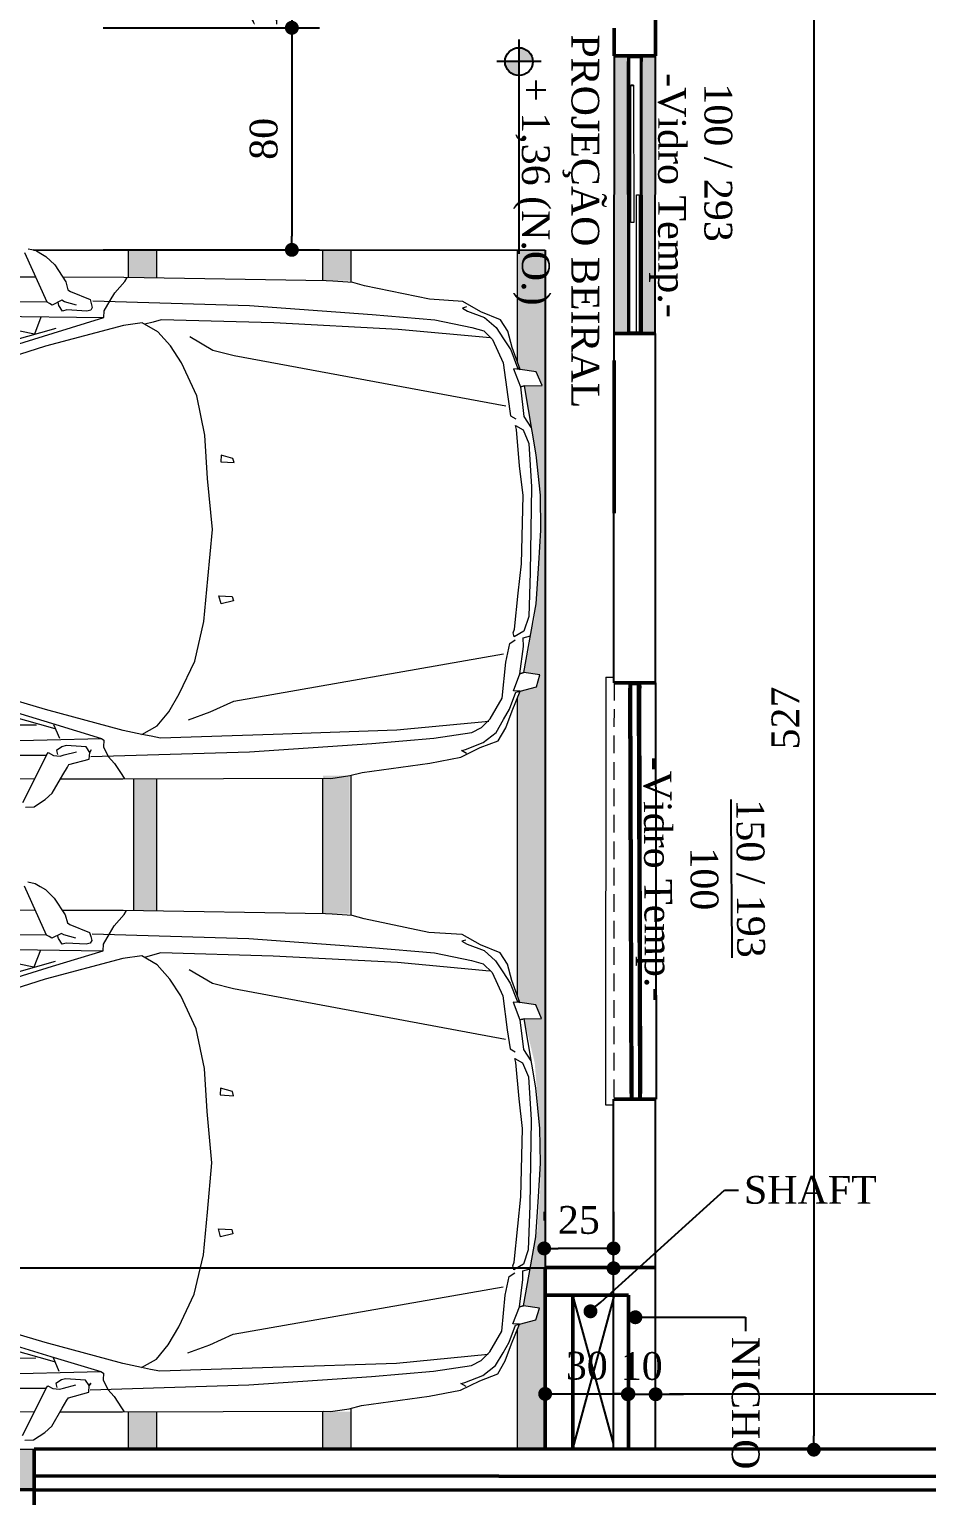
# Model space of a CAD drawing. Header units: centimetres. Extents: x -48696 to 156237, y -5617 to 29024.
# Drawn here: x 80342 to 80665, y 14739 to 15267 of the extents above; entities that cross this region are included whole.
import ezdxf
from ezdxf import colors
from ezdxf.entities.mleader import LeaderData, LeaderLine
from ezdxf.math import Vec2, Vec3

# ---------------------------------------------------------------- set-up
doc = ezdxf.new("R2010")
doc.units = ezdxf.units.CM
doc.linetypes.add('HIDDEN', pattern=[9.525, 6.35, -3.175])
for name, color, linetype in [('ACESSORIOS', 2, 'Continuous'), ('Hachuria - Moveis', 1, 'Continuous'), ('Piso', 55, 'Continuous'), ('PN010', 1, 'Continuous'), ('PN060', 6, 'Continuous'), ('Portas-Cotas', 2, 'Continuous'), ('Texto', 2, 'Continuous')]:
    doc.layers.add(name, color=color, linetype=linetype)
for name, color, linetype, lineweight in [('Hachura', 1, 'Continuous', 9), ('Parede Baixa', 5, 'Continuous', 50), ('Pisos Externos', 15, 'Continuous', 9), ('Portas - Janelas', 2, 'Continuous', 20), ('Projeção Janela', 15, 'HIDDEN', 9), ('Vaga', 184, 'Continuous', 13)]:
    doc.layers.add(name, color=color, linetype=linetype, lineweight=lineweight)
doc.styles.add('Valéria', font='romantic.ttf', dxfattribs={"height": 10})
doc.dimstyles.new('Cota - 50', dxfattribs={"dimtxt": 10, "dimasz": 5, "dimexe": 10, "dimexo": 20, "dimgap": 5, "dimtad": 1, "dimtxsty": 'Valéria', "dimblk": 'DOT', "dimcen": 0, "dimclrd": 12, "dimclre": 12, "dimclrt": 2, "dimazin": 2, "dimtfac": 1, "dimtix": 1, "dimtmove": 0, "dimatfit": 3, "dimldrblk": 'DOT', "dimfxl": 1, "dimarcsym": 0})
pattern_1 = [(270, (68707.641, -1133.553), (15, -15), [2.25, -0.45, 0.6, -0.45, 2.25, -9]), (270, (68708.091, -1132.803), (15, -15), [1.5, -1.125, 2.25, -1.125, 1.5, -7.5]), (270, (68714.091, -1138.053), (15, -15), [1.875, -0.75, 1.875, -10.5]), (270, (68717.091, -1130.553), (15, -15), [0.75, -1.5, 0.75, -12]), (360, (68717.091, -1132.053), (15, 15), [1.35, -13.65]), (360, (68708.091, -1136.553), (15, 15), [1.5, -13.5]), (360, (68714.091, -1140.303), (15, 15), [1.5, -13.5]), (315, (68707.941, -1138.503), (15, -8e-15), [1.5, -19.713203]), (45, (68707.941, -1134.603), (8e-15, 15), [1.5, -19.713203]), (333.43495, (68708.016, -1138.0535), (15, -8e-10), [1.5, -32.04102]), (345.963757, (68708.091, -1137.3035), (15, -5e-10), [1.5, -60.346584]), (345.963757, (68714.091, -1141.0535), (15, -5e-10), [1.2, -60.646584]), (345.963757, (68717.091, -1132.3535), (15, -5e-10), [1.05, -60.796584]), (14.036243, (68708.091, -1135.8035), (15, 5e-10), [1.5, -60.346584]), (14.036243, (68714.091, -1139.5535), (15, 5e-10), [1.2, -60.646584]), (14.036243, (68717.091, -1131.7535), (15, 5e-10), [1.05, -60.796584]), (26.56505, (68708.016, -1135.0535), (15, 6e-09), [1.5, -32.041002])]

# ---------------------------------------------------------------- blocks, each defined once
blk = doc.blocks.new('Audi A4 Cab dessus')
at = {"color": 0, "linetype": 'Continuous', "flags": 128}
for points in [[(0.841, -0.23), (0.8417, 0.7715)], [(-0.834, 0.774), (-0.8347, -0.2263)], [(0.7584, -0.2673), (0.7669, 0.7224), (0.7321, 1.3788), (0.7164, 1.7697), (0.7075, 1.9136), (0.6778, 2.0813), (0.6697, 2.1669), (0.6293, 2.2367), (0.5811, 2.2532), (0.4536, 2.2926), (0.3571, 2.3256), (0.1476, 2.3432), (0.0137, 2.3517), (-0.1303, 2.3428), (-0.3375, 2.3245), (-0.4383, 2.2905), (-0.5613, 2.2579), (-0.6073, 2.2384), (-0.6562, 2.1743), (-0.6618, 2.085), (-0.6903, 1.9165)], [(-0.7038, 1.774), (-0.7241, 1.3809), (-0.7562, 0.7287), (-0.7561, -0.266), (-0.7475, -0.2711), (-0.7575, -0.2884), (-0.7589, -0.3107), (-0.7553, -0.3243), (-0.7445, -0.3654)], [(-0.6907, 1.1996), (-0.7065, 0.7346), (-0.7089, -0.0853), (-0.7004, -0.4488)], [(0.7072, 1.1967), (0.7137, 0.7303), (0.7113, -0.0896), (0.7061, -0.4567)], [(-0.6554, -0.2321), (-0.6562, -0.1738), (-0.6572, 0.0235), (-0.6605, 0.2567), (-0.6575, 0.6598)], [(0.6508, -0.2254), (0.6611, -0.1761), (0.66, 0.0212), (0.6655, 0.2493), (0.6684, 0.6525)], [(-0.6683, -0.294), (-0.5587, 0.0934), (-0.54, 0.1057), (-0.5227, 0.0957), (-0.4845, 0.0619), (-0.4499, 0.0418), (-0.3657, 0.0275), (-0.2815, 0.0132), (-0.1389, -0.0002), (0, 0), (0.1303, 0.0052), (0.2829, 0.0091), (0.3735, 0.0258), (0.4505, 0.0388), (0.4879, 0.0634), (0.5253, 0.0879), (0.544, 0.1002), (0.5613, 0.0901), (0.6713, -0.2977)], [(-0.5183, 0.0237), (-0.5479, 0.0524), (-0.6496, -0.2817), (-0.7004, -0.4488), (-0.7054, -0.4574), (-0.7278, -0.456), (-0.7601, -0.4719), (-0.7838, -0.4928), (-0.8212, -0.5174), (-0.8349, -0.5263)], [(-0.6865, -0.5841), (-0.6584, -0.6352), (-0.6115, -0.674), (-0.551, -0.7091), (-0.4422, -0.7608), (-0.3098, -0.7916), (-0.1672, -0.805), (-0.0024, -0.8199), (0.1689, -0.8038), (0.3129, -0.7949), (0.4446, -0.7674), (0.5554, -0.7161), (0.6114, -0.6793), (0.6589, -0.6375), (0.689, -0.5856), (0.6796, -0.5223), (0.6108, -0.2625), (0.5211, 0.0209)], [(0.5499, 0.0505), (0.654, -0.2876), (0.7061, -0.4567), (0.7284, -0.4581), (0.763, -0.4782), (0.789, -0.4933), (0.8272, -0.5271), (0.8406, -0.5349)], [(-0.643, -1.7429), (-0.673, -1.4363), (-0.6873, -1.0232), (-0.6994, -0.646), (-0.693, -0.6151), (-0.6865, -0.5841), (-0.6737, -0.5222), (-0.6035, -0.2622), (-0.5183, 0.0237), (-0.5298, -0.0149), (-0.4383, -0.0575), (-0.3094, -0.0746), (-0.1395, -0.0808), (0.003, -0.0943), (0.147, -0.0854), (0.3132, -0.078), (0.4399, -0.0591), (0.532, -0.0201), (0.5211, 0.0209)], [(-0.93, -0.1951), (-0.9282, -0.2238), (-0.916, -0.2425), (-0.9037, -0.2612), (-0.8828, -0.285), (-0.8223, -0.3201), (-0.7963, -0.3352), (-0.7877, -0.3402), (-0.7696, -0.4086), (-0.7473, -0.41), (-0.7286, -0.3977), (-0.7243, -0.3308), (-0.728, -0.3171), (-0.7402, -0.2984), (-0.7539, -0.302)], [(-0.7561, -0.266), (-0.9155, -0.1855)], [(0.7477, -0.3652), (0.7592, -0.3256), (0.7642, -0.317), (0.7483, -0.2846), (0.7533, -0.276), (0.7584, -0.2673), (0.9222, -0.1934)], [(0.7077, -0.2469), (0.6508, -0.2254)], [(0.9361, -0.2045), (0.9311, -0.2289), (0.921, -0.2462), (0.911, -0.2635), (0.8822, -0.2931), (0.8261, -0.3299), (0.7988, -0.3371), (0.7938, -0.3457), (0.7672, -0.4113), (0.7536, -0.4149), (0.7399, -0.4185), (0.7312, -0.4135), (0.7276, -0.3998), (0.7318, -0.3329), (0.7282, -0.3192), (0.7469, -0.3069), (0.7579, -0.304)], [(-0.7006, -0.3099), (-0.6546, -0.2904)], [(-0.8348, -0.3129), (-0.8349, -0.521), (-0.8324, -1.1933), (-0.8339, -1.2156), (-0.8244, -1.2789), (-0.8135, -1.3199), (-0.783, -1.5459), (-0.7626, -1.6503), (-0.7309, -1.715), (-0.7078, -1.7747), (-0.6645, -1.7998), (-0.6076, -1.8213), (-0.5421, -1.8479), (-0.5276, -1.9026), (-0.488, -1.914), (-0.4802, -1.8607), (-0.4838, -1.8471), (-0.4802, -1.8607), (-0.2498, -1.9021), (-0.1159, -1.9106), (-0.0043, -1.9176), (0.1123, -1.916), (0.2476, -1.9021), (0.4786, -1.8629), (0.4794, -1.9212), (0.5255, -1.9017), (0.5333, -1.8484), (0.6067, -1.8217), (0.6614, -1.8072), (0.6988, -1.7826), (0.7253, -1.7171), (0.7605, -1.6566), (0.7675, -1.545), (0.8125, -1.3283), (0.824, -1.2887), (0.8282, -1.2217), (0.8296, -1.1994), (0.8408, -0.5235), (0.841, -0.3201)], [(-0.7609, -0.4136), (-0.745, -0.9434), (-0.717, -1.3529), (-0.6987, -1.5602), (-0.6798, -1.6868), (-0.6639, -1.7192), (-0.6344, -1.748), (-0.5652, -1.7882), (-0.445, -1.8002), (-0.3831, -1.8131), (-0.3708, -1.8318)], [(0.7622, -0.4199), (0.7472, -0.9433), (0.7168, -1.3536), (0.6992, -1.5631), (0.6734, -1.6869), (0.662, -1.7266), (0.6332, -1.7561), (0.5548, -1.7915), (0.4418, -1.8068), (0.3785, -1.8162), (0.3685, -1.8335)], [(0.6383, -1.7475), (0.6666, -1.4401), (0.6883, -1.0247), (0.6985, -0.6489), (0.6913, -0.6216), (0.684, -0.5942)], [(-0.6381, -0.7395), (-0.6113, -0.8129), (-0.5759, -0.8913), (-0.4176, -1.793)], [(0.6432, -0.744), (0.598, -0.8218), (0.5801, -0.8924), (0.4109, -1.8004)], [(-0.7504, -1.669), (-0.7403, -1.6517), (-0.7367, -1.6653), (-0.7136, -1.725), (-0.6804, -1.7675), (-0.6372, -1.7926), (-0.6026, -1.8127), (-0.5457, -1.8342), (-0.5421, -1.8479), (-0.5407, -1.8256), (-0.4838, -1.8471), (-0.3928, -1.8591), (-0.3638, -1.8582), (-0.3573, -1.8828)], [(0.7418, -1.6688), (0.7382, -1.6552), (0.7281, -1.6725), (0.7066, -1.7294), (0.6728, -1.7676), (0.6354, -1.7921), (0.5981, -1.8166), (0.5383, -1.8397), (0.5333, -1.8484), (0.5347, -1.8261), (0.475, -1.8492)], [(-0.1454, -1.8818), (-0.293, -1.877), (-0.3412, -1.8605), (-0.3609, -1.8284), (-0.3472, -1.8248), (-0.3348, -1.8296), (-0.2146, -1.8416), (-0.1167, -1.8523), (0.1115, -1.8577), (0.2108, -1.846), (0.3325, -1.8357), (0.3461, -1.8321), (0.3311, -1.8581), (0.285, -1.8776), (0.1411, -1.8864), (-0.1454, -1.8818)], [(0.475, -1.8492), (0.3757, -1.8609), (0.357, -1.8731), (0.3383, -1.8854)]]:
    blk.add_lwpolyline(points, dxfattribs=at)
for points in [[(-0.7386, -0.415), (-0.7473, -0.41)], [(-0.2398, -0.8901), (-0.2506, -0.849), (-0.2233, -0.8418), (-0.2261, -0.8864)], [(0.2353, -0.8886), (0.2468, -0.849), (0.2244, -0.8476), (0.2216, -0.8922)], [(0.4786, -1.8629), (0.475, -1.8492)]]:
    blk.add_lwpolyline(points, close=True, dxfattribs=at)
blk = doc.blocks.new('_Dot')
at = {"color": 0, "linetype": 'ByBlock', "lineweight": -2}
blk.add_line((-0.5, 0), (-1, 0), dxfattribs=at)
at = {"color": 0, "linetype": 'ByBlock', "const_width": 0.5}
blk.add_lwpolyline([(-0.25, 0, 1), (0.25, 0, 1)], format="xyb", close=True, dxfattribs=at)
blk = doc.blocks.new('*D1388')
at = {"color": 12, "lineweight": -2, "transparency": 16777216}
for p, q in [((80567.33, 14775.59), (80567.33, 14785.29)), ((80833.33, 14775.63), (80833.33, 14785.29)), ((80828.33, 14775.29), (80572.33, 14775.29))]:
    blk.add_line(p, q, dxfattribs=at)
at = {"layer": 'Defpoints', "color": 0, "transparency": 16777216}
for p in [(80567.33, 14775.29), (80567.33, 14755.59), (80833.33, 14755.63)]:
    blk.add_point(p, dxfattribs=at)
at = {"color": 12, "lineweight": -2, "transparency": 16777216, "xscale": 5, "yscale": 5, "zscale": 5, "rotation": 180}
blk.add_blockref('_Dot', (80567.33, 14775.29), dxfattribs=at)
at = {"color": 12, "lineweight": -2, "transparency": 16777216, "xscale": 5, "yscale": 5, "zscale": 5}
blk.add_blockref('_Dot', (80833.33, 14775.29), dxfattribs=at)
at = {"color": 2, "transparency": 16777216, "insert": (80700.33, 14785.44), "char_height": 10, "attachment_point": 5, "style": 'Valéria'}
blk.add_mtext('266', dxfattribs=at)
blk = doc.blocks.new('*D1442')
at = {"color": 12, "lineweight": -2, "transparency": 16777216}
for p, q in [((80587.35, 15282.35), (80634.31, 15282.35)), ((80624.31, 15277.35), (80624.31, 14760.35)), ((80587.04, 14755.35), (80634.31, 14755.35))]:
    blk.add_line(p, q, dxfattribs=at)
at = {"layer": 'Defpoints', "color": 0, "transparency": 16777216}
for p in [(80567.35, 15282.35), (80567.04, 14755.35), (80624.31, 14755.35)]:
    blk.add_point(p, dxfattribs=at)
at = {"color": 12, "lineweight": -2, "transparency": 16777216, "xscale": 5, "yscale": 5, "zscale": 5}
for p, rotation in [((80624.31, 15282.35), 90), ((80624.31, 14755.35), 270)]:
    blk.add_blockref('_Dot', p, dxfattribs=dict(at, rotation=rotation))
at = {"color": 2, "transparency": 16777216, "insert": (80614.12, 15018.85), "char_height": 10, "attachment_point": 5, "rotation": 90, "style": 'Valéria'}
blk.add_mtext('527', dxfattribs=at)
blk = doc.blocks.new('*D1450')
at = {"color": 12, "lineweight": -2, "transparency": 16777216}
for p, q in [((80527.55, 14776.04), (80527.55, 14785.43)), ((80557.55, 14775.59), (80557.55, 14785.43)), ((80532.55, 14775.43), (80552.55, 14775.43))]:
    blk.add_line(p, q, dxfattribs=at)
at = {"layer": 'Defpoints', "color": 0, "transparency": 16777216}
for p in [(80557.55, 14775.43), (80527.55, 14756.04), (80557.55, 14755.59)]:
    blk.add_point(p, dxfattribs=at)
at = {"color": 12, "lineweight": -2, "transparency": 16777216, "xscale": 5, "yscale": 5, "zscale": 5, "rotation": 180}
blk.add_blockref('_Dot', (80527.55, 14775.43), dxfattribs=at)
at = {"color": 12, "lineweight": -2, "transparency": 16777216, "xscale": 5, "yscale": 5, "zscale": 5}
blk.add_blockref('_Dot', (80557.55, 14775.43), dxfattribs=at)
at = {"color": 2, "transparency": 16777216, "insert": (80542.55, 14785.54), "char_height": 10, "attachment_point": 5, "style": 'Valéria'}
blk.add_mtext('30', dxfattribs=at)
blk = doc.blocks.new('*D1403')
at = {"color": 12, "lineweight": -2, "transparency": 16777216}
for p, q in [((80557.33, 14775.59), (80557.33, 14785.29)), ((80567.33, 14775.59), (80567.33, 14785.29)), ((80552.33, 14775.29), (80547.33, 14775.29)), ((80557.33, 14775.29), (80567.33, 14775.29)), ((80572.33, 14775.29), (80577.33, 14775.29))]:
    blk.add_line(p, q, dxfattribs=at)
at = {"layer": 'Defpoints', "color": 0, "transparency": 16777216}
for p in [(80567.33, 14775.29), (80557.33, 14755.59), (80567.33, 14755.59)]:
    blk.add_point(p, dxfattribs=at)
at = {"color": 12, "lineweight": -2, "transparency": 16777216, "xscale": 5, "yscale": 5, "zscale": 5}
blk.add_blockref('_Dot', (80557.33, 14775.29), dxfattribs=at)
at = {"color": 12, "lineweight": -2, "transparency": 16777216, "xscale": 5, "yscale": 5, "zscale": 5, "rotation": 180}
blk.add_blockref('_Dot', (80567.33, 14775.29), dxfattribs=at)
at = {"color": 2, "transparency": 16777216, "insert": (80562.33, 14785.4), "char_height": 10, "attachment_point": 5, "style": 'Valéria'}
blk.add_mtext('10', dxfattribs=at)
blk = doc.blocks.new('*D1456')
at = {"color": 12, "lineweight": -2, "transparency": 16777216}
for p, q in [((80436.35, 15287.47), (80436.35, 15292.47)), ((80383.41, 15282.47), (80446.35, 15282.47)), ((80436.35, 15282.47), (80436.35, 15267.47)), ((80383.41, 15267.47), (80446.35, 15267.47)), ((80436.35, 15262.47), (80436.35, 15257.47))]:
    blk.add_line(p, q, dxfattribs=at)
at = {"layer": 'Defpoints', "color": 0, "transparency": 16777216}
for p in [(80363.41, 15282.47), (80363.41, 15267.47), (80436.35, 15267.47)]:
    blk.add_point(p, dxfattribs=at)
at = {"color": 12, "lineweight": -2, "transparency": 16777216, "xscale": 5, "yscale": 5, "zscale": 5}
for p, rotation in [((80436.35, 15282.47), 270), ((80436.35, 15267.47), 90)]:
    blk.add_blockref('_Dot', p, dxfattribs=dict(at, rotation=rotation))
at = {"color": 2, "transparency": 16777216, "insert": (80426.16, 15274.97), "char_height": 10, "attachment_point": 5, "rotation": 90, "style": 'Valéria'}
blk.add_mtext('15', dxfattribs=at)
blk = doc.blocks.new('*D1407')
at = {"color": 12, "lineweight": -2, "transparency": 16777216}
for p, q in [((80368.4, 15267.48), (80446.35, 15267.48)), ((80436.35, 15262.48), (80436.35, 15192.48)), ((80368.35, 15187.48), (80446.35, 15187.48))]:
    blk.add_line(p, q, dxfattribs=at)
at = {"layer": 'Defpoints', "color": 0, "transparency": 16777216}
for p in [(80348.4, 15267.48), (80348.35, 15187.48), (80436.35, 15187.48)]:
    blk.add_point(p, dxfattribs=at)
at = {"color": 12, "lineweight": -2, "transparency": 16777216, "xscale": 5, "yscale": 5, "zscale": 5}
for p, rotation in [((80436.35, 15267.48), 90), ((80436.35, 15187.48), 270)]:
    blk.add_blockref('_Dot', p, dxfattribs=dict(at, rotation=rotation))
at = {"color": 2, "transparency": 16777216, "insert": (80426.24, 15227.48), "char_height": 10, "attachment_point": 5, "rotation": 90, "style": 'Valéria'}
blk.add_mtext('80', dxfattribs=at)
blk = doc.blocks.new('*D1409')
at = {"color": 12, "lineweight": -2, "transparency": 16777216}
for p, q in [((80527.19, 14841), (80527.19, 14837.83)), ((80552.19, 14840.99), (80552.19, 14837.83)), ((80547.19, 14827.83), (80532.19, 14827.83))]:
    blk.add_line(p, q, dxfattribs=at)
at = {"layer": 'Defpoints', "color": 0, "transparency": 16777216}
for p in [(80527.19, 14827.83), (80527.19, 14821), (80552.19, 14820.99)]:
    blk.add_point(p, dxfattribs=at)
at = {"color": 12, "lineweight": -2, "transparency": 16777216, "xscale": 5, "yscale": 5, "zscale": 5, "rotation": 180}
blk.add_blockref('_Dot', (80527.19, 14827.83), dxfattribs=at)
at = {"color": 12, "lineweight": -2, "transparency": 16777216, "xscale": 5, "yscale": 5, "zscale": 5}
blk.add_blockref('_Dot', (80552.19, 14827.83), dxfattribs=at)
at = {"color": 2, "transparency": 16777216, "insert": (80539.69, 14838.02), "char_height": 10, "attachment_point": 5, "style": 'Valéria'}
blk.add_mtext('25', dxfattribs=at)
blk = doc.blocks.new('*D1469')
at = {"color": 12, "lineweight": -2, "transparency": 16777216}
for p, q in [((80030.19, 14840.68), (80030.19, 14830.68)), ((80552.19, 14840.68), (80552.19, 14830.68)), ((80547.19, 14820.68), (80035.19, 14820.68))]:
    blk.add_line(p, q, dxfattribs=at)
at = {"layer": 'Defpoints', "color": 0, "transparency": 16777216}
for p in [(80030.19, 14820.68), (80030.19, 14820.68), (80552.19, 14820.68)]:
    blk.add_point(p, dxfattribs=at)
at = {"color": 12, "lineweight": -2, "transparency": 16777216, "xscale": 5, "yscale": 5, "zscale": 5, "rotation": 180}
blk.add_blockref('_Dot', (80030.19, 14820.68), dxfattribs=at)
at = {"color": 12, "lineweight": -2, "transparency": 16777216, "xscale": 5, "yscale": 5, "zscale": 5}
blk.add_blockref('_Dot', (80552.19, 14820.68), dxfattribs=at)
at = {"color": 2, "transparency": 16777216, "insert": (80291.19, 14830.88), "char_height": 10, "attachment_point": 5, "style": 'Valéria'}
blk.add_mtext('522', dxfattribs=at)

msp = doc.modelspace()

# ---------------------------------------------------------------- hatches: boundary and pattern name
h = msp.add_hatch()
h.set_pattern_fill('GRASS2', color=74, scale=15, angle=-90, pattern_type=2)
h.set_pattern_definition(pattern_1)
h.paths.add_polyline_path([(80317.55041, 15187.45427), (80317.55041, 15177.63811), (80307.55041, 15177.63811), (80307.55041, 15187.45427)])
h.paths.add_polyline_path([(80387.55041, 15187.45427), (80387.55041, 15177.56123), (80377.55041, 15177.56123), (80377.55041, 15187.45427)])
h.paths.add_polyline_path([(80447.55041, 15176.4006), (80447.55041, 15187.37262), (80457.55041, 15187.37262), (80457.55041, 15176.4006)])
edge = h.paths.add_edge_path()
edge.add_line((80527.55041, 14755.58695), (80527.55041, 15187.37262))
edge.add_line((80527.55041, 15187.37262), (80517.55041, 15187.37262))
edge.add_line((80517.55041, 15187.37262), (80517.55041, 15147.29186))
edge.add_line((80517.55041, 15147.29186), (80518.58625, 15144.44972))
edge.add_line((80518.58625, 15144.44972), (80524.32837, 15143.6051))
edge.add_line((80524.32837, 15143.6051), (80526.43037, 15138.6434))
edge.add_line((80526.43037, 15138.6434), (80520.14678, 15138.55628))
edge.add_line((80520.14678, 15138.55628), (80522.78766, 15123.00264))
edge.add_line((80522.78766, 15123.00264), (80524.09779, 15115.28658))
edge.add_line((80524.09779, 15115.28658), (80524.5185, 15113.91203))
edge.add_line((80524.5185, 15113.91203), (80525.12195, 15106.36941))
edge.add_line((80525.12195, 15106.36941), (80525.74188, 15102.20339))
edge.add_line((80525.74188, 15102.20339), (80526.03666, 15098.28527))
edge.add_line((80526.03666, 15098.28527), (80526.03666, 15095.27616))
edge.add_line((80526.03666, 15095.27616), (80526.19849, 15091.16403))
edge.add_line((80526.19849, 15091.16403), (80526.19849, 15086.77147))
edge.add_line((80526.19849, 15086.77147), (80525.78893, 15082.45556))
edge.add_line((80525.78893, 15082.45556), (80525.5914, 15077.99599))
edge.add_line((80525.5914, 15077.99599), (80525.39565, 15074.80569))
edge.add_line((80525.39565, 15074.80569), (80525.11473, 15070.5369))
edge.add_line((80525.11473, 15070.5369), (80524.70034, 15063.9142))
edge.add_line((80524.70034, 15063.9142), (80524.51305, 15060.48906))
edge.add_line((80524.51305, 15060.48906), (80524.16938, 15057.96887))
edge.add_line((80524.16938, 15057.96887), (80523.66056, 15054.38902))
edge.add_line((80523.66056, 15054.38902), (80522.2959, 15048.46669))
edge.add_line((80522.2959, 15048.46669), (80521.99802, 15045.28614))
edge.add_line((80521.99802, 15045.28614), (80521.20213, 15041.23255))
edge.add_line((80521.20213, 15041.23255), (80519.9163, 15035.22318))
edge.add_line((80519.9163, 15035.22318), (80520.65562, 15035.11446))
edge.add_line((80520.65562, 15035.11446), (80525.65832, 15034.37877))
edge.add_line((80525.65832, 15034.37877), (80524.42355, 15030.11006))
edge.add_line((80524.42355, 15030.11006), (80518.53001, 15028.54943))
edge.add_line((80518.53001, 15028.54943), (80517.55041, 15026.1296))
edge.add_line((80517.55041, 15026.1296), (80517.55041, 14918.77342))
edge.add_line((80517.55041, 14918.77342), (80518.40414, 14916.43095))
edge.add_line((80518.40414, 14916.43095), (80524.14626, 14915.58633))
edge.add_line((80524.14626, 14915.58633), (80526.24826, 14910.62463))
edge.add_line((80526.24826, 14910.62463), (80519.96467, 14910.53751))
edge.add_line((80519.96467, 14910.53751), (80523.81645, 14894.61237))
edge.add_line((80523.81645, 14894.61237), (80525.68791, 14871.0596))
edge.add_line((80525.68791, 14871.0596), (80525.81282, 14862.05432))
edge.add_line((80525.81282, 14862.05432), (80525.81282, 14849.52809))
edge.add_line((80525.81282, 14849.52809), (80524.73538, 14834.00656))
edge.add_line((80524.73538, 14834.00656), (80519.73419, 14807.20441))
edge.add_line((80519.73419, 14807.20441), (80525.47621, 14806.36))
edge.add_line((80525.47621, 14806.36), (80524.24144, 14802.09129))
edge.add_line((80524.24144, 14802.09129), (80518.3479, 14800.53066))
edge.add_line((80518.3479, 14800.53066), (80517.55041, 14798.56068))
edge.add_line((80517.55041, 14798.56068), (80517.55041, 14755.58542))
edge.add_line((80517.55041, 14755.58542), (80527.55041, 14755.58542))
h = msp.add_hatch()
h.set_pattern_fill('GRASS2', color=74, scale=15, angle=-90, pattern_type=2)
h.set_pattern_definition(pattern_1)
h.paths.add_polyline_path([(80447.55041, 14948.37881), (80447.55041, 14998.12357), (80457.21301, 14998.12357), (80457.21301, 14948.37881)])
h.paths.add_polyline_path([(80379.40127, 14949.50875), (80379.40127, 14997.03472), (80387.55041, 14997.03472), (80387.55041, 14949.50875)])
h.paths.add_polyline_path([(80307.55041, 14949.61922), (80307.55041, 14997.02993), (80319.40127, 14997.02993), (80319.40127, 14949.61922)])
h.paths.add_polyline_path([(80237.55041, 14949.66826), (80237.55041, 14997.0801), (80247.55041, 14997.0801), (80247.55041, 14949.66826)])
h.paths.add_polyline_path([(80167.92072, 14949.41969), (80167.92072, 14997.66395), (80177.55041, 14997.66395), (80177.55041, 14949.41969)])
h.paths.add_polyline_path([(80107.92072, 15001.40736), (80107.92072, 14946.19796), (80097.92072, 14946.19796), (80097.92072, 15001.40736)])
h.paths.add_polyline_path([(80048.58991, 15073.94099), (80048.58991, 15087.79626), (80053.38753, 15087.79626), (80053.38753, 15073.94099)])
h.paths.add_polyline_path([(80048.58991, 14855.21378), (80048.58991, 14873.94099), (80054.04471, 14873.94099), (80054.04471, 14855.21378)])
h.paths.add_polyline_path([(80097.55041, 14755.21378), (80097.54217, 14741.0734), (80043.58409, 14741.06231), (80043.48744, 14751.10487), (80048.58991, 14751.10487), (80048.58991, 14755.21378)])
h.paths.add_polyline_path([(80107.55041, 14773.42768), (80107.55041, 14741.0734), (80097.54217, 14741.0734), (80097.54217, 14773.42768)])
h.paths.add_polyline_path([(80107.55041, 14741.0734), (80107.55041, 14755.21378), (80167.55041, 14755.21378), (80167.55041, 14741.0734)])
h.paths.add_polyline_path([(80177.55041, 14769.64339), (80177.55041, 14741.0734), (80167.55041, 14741.0734), (80167.55041, 14769.64339)])
h.paths.add_polyline_path([(80177.55041, 14741.0734), (80177.55041, 14755.23947), (80237.55041, 14755.23947), (80237.55041, 14741.0734)])
h.paths.add_polyline_path([(80247.55041, 14769.06121), (80247.55041, 14741.0734), (80237.55041, 14741.0734), (80237.55041, 14769.06121)])
h.paths.add_polyline_path([(80247.55041, 14741.0734), (80247.55041, 14755.56411), (80307.55041, 14755.56411), (80307.55041, 14741.0734)])
h.paths.add_polyline_path([(80307.55041, 14741.0734), (80307.55041, 14769.01232), (80317.55041, 14769.01232), (80317.55041, 14741.0734)])
h.paths.add_polyline_path([(80317.55041, 14741.0734), (80317.55041, 14755.55895), (80343.59634, 14755.55895), (80343.59634, 14741.0734)])
h.paths.add_polyline_path([(80377.55041, 14755.55895), (80377.55041, 14769.01662), (80387.55041, 14769.01662), (80387.55041, 14755.55895)])
h.paths.add_polyline_path([(80447.55041, 14769.01662), (80447.55041, 14755.58542), (80457.55041, 14755.58542), (80457.55041, 14769.01662)])
at = {"layer": 'Pisos Externos'}
h = msp.add_hatch(dxfattribs=at)
h.set_pattern_fill('AR-SAND', color=256, scale=0.05, angle=225.0551575)
h.set_pattern_definition([(262.5551575, (87392.3328, -48916.4664), (1.78851722, -1.67204645), [0, -1.9304, 0, -2.159, 0, -2.06375]), (232.5551575, (87392.3328, -48916.4664), (0.94902397, -4.12275256), [0, -1.0414, 0, -1.7399, 0, -0.66675]), (192.5551575, (87393.4363, -48915.3608), (-2.78880073, -2.80434758), [0, -0.635, 0, -2.286, 0, -2.9845]), (182.5551575, (87393.4363, -48915.3608), (-1.90804707, -3.48959236), [0, -0.3175, 0, -1.4986, 0, -1.7145])])
h.paths.add_polyline_path([(80552.46931, 15157.36685), (80557.46931, 15157.36393), (80557.37305, 15257.36106), (80552.37304, 15257.36689)])
h.paths.add_polyline_path([(80562.47896, 15147.34465), (80562.48479, 15157.34465), (80562.48478, 15157.361), (80567.2293, 15157.35824), (80567.35177, 15257.34942), (80562.37306, 15257.35522)])
at = {"layer": 'Portas - Janelas'}
h = msp.add_hatch(color=256, dxfattribs=at)
edge = h.paths.add_edge_path()
edge.add_arc((80518.09907, 15255.3049), 5, 0, 90)
edge.add_line((80518.09907, 15260.3049), (80518.09907, 15255.3049))
edge.add_line((80518.09907, 15255.3049), (80523.09907, 15255.3049))
edge = h.paths.add_edge_path()
edge.add_arc((80518.09907, 15255.3049), 5, 180, 270)
edge.add_line((80518.09907, 15250.3049), (80518.09907, 15255.3049))
edge.add_line((80518.09907, 15255.3049), (80513.09907, 15255.3049))

# ---------------------------------------------------------------- linework, layer by layer
for p, q in [((80343.26333, 15187.4801), (80527.55041, 15187.37262)), ((80527.55041, 15187.37262), (80527.55041, 14820.98783))]:
    msp.add_line(p, q)
at = {"color": 5}
for p, q in [((80552.31033, 15031.58022), (80552.38386, 15157.64754)), ((80567.32763, 15031.57146), (80567.32763, 15157.34349)), ((80552.14936, 14755.59069), (80552.22284, 14881.58024)), ((80567.32763, 14755.593), (80567.32763, 14881.57143))]:
    msp.add_line(p, q, dxfattribs=at)
at = {"layer": 'ACESSORIOS'}
msp.add_line((80567.32763, 15031.57146), (80567.52309, 14881.57575), dxfattribs=at)
at = {"layer": 'Hachura'}
for p, q in [((80559.24244, 14882.09655), (80558.82899, 15031.09386)), ((80561.24243, 14882.1021), (80560.82899, 15031.09941)), ((80558.24387, 14881.57745), (80558.23828, 14883.59334)), ((80558.74244, 14882.09473), (80558.73828, 14883.59473)), ((80561.74243, 14882.10306), (80561.73827, 14883.60305)), ((80562.24389, 14881.57728), (80562.23826, 14883.60444)), ((80558.74244, 14882.09473), (80561.74243, 14882.10306))]:
    msp.add_line(p, q, dxfattribs=at)
for points in [[(80559.38317, 15246.85238), (80559.43083, 15197.34174), (80558.43083, 15197.34078), (80558.38317, 15246.85142)], [(80560.46886, 15157.84271), (80560.4212, 15207.3427), (80561.4212, 15207.34366)], [(80561.4212, 15207.34366), (80561.46885, 15157.84367)]]:
    msp.add_lwpolyline(points, dxfattribs=at)
at = {"layer": 'Hachuria - Moveis'}
for p, q in [((80557.35179, 15257.35043), (80557.35372, 15255.35044)), ((80557.85372, 15255.35092), (80557.35372, 15255.35044)), ((80557.85227, 15256.85092), (80561.85227, 15256.85477)), ((80557.85227, 15256.85092), (80557.85372, 15255.35092)), ((80561.85227, 15256.85477), (80561.85371, 15255.35477)), ((80561.85371, 15255.35477), (80562.35371, 15255.35525)), ((80562.35179, 15257.35525), (80562.35371, 15255.35525)), ((80558.38317, 15246.85142), (80559.38317, 15246.85238)), ((80557.98287, 15159.34032), (80557.48287, 15159.33983)), ((80557.4848, 15157.33984), (80557.48287, 15159.33983)), ((80557.98432, 15157.84032), (80557.98287, 15159.34032)), ((80557.98432, 15157.84032), (80561.98431, 15157.84417)), ((80561.98287, 15159.34417), (80562.48287, 15159.34465)), ((80561.98431, 15157.84417), (80561.98287, 15159.34417)), ((80562.48479, 15157.34465), (80562.48287, 15159.34465)), ((80557.82765, 15031.57558), (80557.83316, 15029.59109)), ((80558.329, 15031.09247), (80561.32898, 15031.10079)), ((80558.329, 15031.09247), (80558.33316, 15029.59247)), ((80561.32898, 15031.10079), (80561.33315, 15029.6008)), ((80561.82767, 15031.57541), (80561.83314, 15029.60219))]:
    msp.add_line(p, q, dxfattribs=at)
msp.add_circle((80518.09907, 15255.3049), 5, dxfattribs=at)
at = {"layer": 'Parede Baixa'}
for p, q in [((80567.34663, 15282.34942), (80567.35177, 15257.34942)), ((80552.34972, 15267.35817), (80552.35177, 15257.35816)), ((80552.31177, 15257.36696), (80567.35177, 15257.34942)), ((80552.27012, 15187.3582), (80552.30305, 15187.35818)), ((80552.24679, 15167.35821), (80552.29139, 15167.35818)), ((80567.27373, 15157.34944), (80552.23513, 15157.36698)), ((80552.27372, 15157.35819), (80552.28556, 15157.35819)), ((80552.3766, 15147.64754), (80552.3879, 15092.70029)), ((80552.32763, 15031.57582), (80567.32763, 15031.57146)), ((80552.28347, 14881.58018), (80567.52309, 14881.57575)), ((80567.54164, 14820.98783), (80527.55041, 14820.98783)), ((80527.55041, 14820.98783), (80527.55041, 14755.58695)), ((80557.55041, 14810.98783), (80527.55041, 14810.98783)), ((80537.55041, 14811.04059), (80537.55041, 14756.04059)), ((80557.55041, 14811.04059), (80557.55041, 14755.59151)), ((80832.96182, 14755.63343), (80343.59634, 14755.55895)), ((80343.6328, 14516.02109), (80343.59634, 14755.55895)), ((80343.58309, 14745.9299), (81313.18571, 14745.36437)), ((80343.58412, 14740.9299), (81313.18426, 14740.36437))]:
    msp.add_line(p, q, dxfattribs=at)
at = {"layer": 'Parede Baixa', "color": 4}
msp.add_line((79989.23483, 14741.13657), (80343.58412, 14740.9299), dxfattribs=at)
at = {"layer": 'Piso'}
for p, q in [((80557.46741, 15159.33982), (80557.37498, 15255.35046)), ((80557.96741, 15159.3403), (80557.87498, 15255.35094)), ((80561.87498, 15255.35479), (80561.96741, 15159.34415)), ((80562.46741, 15159.34463), (80562.37498, 15255.35527)), ((80558.23828, 14883.59473), (80557.83316, 15029.59109)), ((80558.73828, 14883.59473), (80558.33316, 15029.59247)), ((80561.73827, 14883.60305), (80561.33315, 15029.6008)), ((80562.23826, 14883.60444), (80561.83314, 15029.60219)), ((80552.15048, 14757.50703), (80537.55041, 14811.04059)), ((80552.44554, 14810.98783), (80537.55041, 14756.04059))]:
    msp.add_line(p, q, dxfattribs=at)
at = {"layer": 'Pisos Externos'}
msp.add_line((80317.55041, 14755.56411), (80343.59633, 14755.56808), dxfattribs=at)
for points in [[(80377.55041, 15177.56123), (80377.55041, 15187.45427)], [(80387.55041, 15187.45427), (80387.55041, 15177.39542)], [(80447.55041, 15176.4006), (80447.55041, 15187.41928)], [(80457.55041, 15187.37262), (80457.55041, 15175.82123)], [(80517.55041, 15147.29186), (80517.55041, 15187.37262)], [(80517.55041, 14918.77342), (80517.55041, 15026.1296)], [(80379.40127, 14949.50875), (80379.40127, 14997.00486)], [(80387.55041, 14997.03472), (80387.55041, 14949.37363)], [(80447.55041, 14948.37881), (80447.55041, 14997.25456)], [(80457.55041, 14998.21291), (80457.55041, 14947.79098)], [(80517.55041, 14755.58542), (80517.55041, 14755.58542), (80517.55041, 14798.56068)], [(80377.55041, 14755.56411), (80377.55041, 14768.97998)], [(80387.55041, 14769.01662), (80387.55041, 14755.58542)], [(80447.55041, 14755.58542), (80447.55041, 14769.23646)], [(80457.55041, 14770.24235), (80457.55041, 14755.58542)]]:
    msp.add_lwpolyline(points, dxfattribs=at)
at = {"layer": 'PN010'}
for p, q in [((80518.09907, 15263.3049), (80518.09907, 15186.07515)), ((80526.09907, 15255.3049), (80510.09907, 15255.3049)), ((80552.35178, 15257.36691), (80552.23513, 15157.36698)), ((80567.2293, 15157.35824), (80567.35177, 15257.34942)), ((80558.73828, 14883.59473), (80558.23828, 14883.59473)), ((80562.23826, 14883.60444), (80561.73827, 14883.60305))]:
    msp.add_line(p, q, dxfattribs=at)
at = {"layer": 'Portas - Janelas'}
for p, q in [((80549.35358, 15033.57668), (80549.30796, 14879.58105)), ((80549.35358, 15033.57668), (80552.3288, 15033.57582)), ((80549.30796, 14879.58105), (80552.42533, 14879.58014))]:
    msp.add_line(p, q, dxfattribs=at)
at = {"layer": 'Projeção Janela'}
msp.add_line((80552.35299, 15031.57581), (80552.30856, 14881.58017), dxfattribs=at)

# ---------------------------------------------------------------- block references
at = {"layer": 'Vaga', "xscale": 107.7733333333333, "yscale": 107.7733333333333, "zscale": 107.7733333333333, "rotation": 89.9999999999999}
for p in [(80319.37845, 15086.97193), (80319.19635, 14858.95316)]:
    msp.add_blockref('Audi A4 Cab dessus', p, dxfattribs=at)

# ---------------------------------------------------------------- texts
at = {"layer": 'Portas-Cotas', "insert": (80579.96386, 15207.0893), "char_height": 10, "attachment_point": 5, "rotation": 270, "style": 'Valéria'}
msp.add_mtext('\\pxi-2.3669;100 / 293\\P\\pi0;-Vidro Temp.-', dxfattribs=at)
at = {"layer": 'Portas-Cotas', "insert": (80606.1511, 15036.08315), "char_height": 10, "attachment_point": 1, "rotation": 270.3356344, "style": 'Valéria'}
msp.add_mtext_dynamic_manual_height_columns('\\pxqc;{\\L150 / 193\\P}100\\P-Vidro Temp.-', width=150, gutter_width=50, heights=[0], dxfattribs=at)
at = {"layer": 'Texto', "char_height": 10, "attachment_point": 1, "rotation": 270, "style": 'Valéria'}
for s, insert in [('{\\C1;PROJEÇÃO BEIRAL}', (80547.03549, 15265.10567)), ('+ 1,36 (N.O.)', (80529.20558, 15249.34142))]:
    msp.add_mtext(s, dxfattribs=dict(at, insert=insert))

# ---------------------------------------------------------------- dimensions: what is measured, and where the dimension line sits
for base, p1, p2, picture, middle in [((80436.35129, 15267.46837), (80363.40532, 15282.46837), (80363.40532, 15267.46837), '*D1456', (80426.15898, 15274.96837)), ((80624.31033, 14755.34951), (80567.34663, 15282.34942), (80567.03926, 14755.34951), '*D1442', (80614.11803, 15018.84947)), ((80436.35129, 15187.47714), (80348.39657, 15267.47712), (80348.34991, 15187.47714), '*D1407', (80426.24034, 15227.47713))]:
    dim = msp.add_linear_dim(base=base, p1=p1, p2=p2, angle=270, dimstyle='Cota - 50', override={"dimtxsty": 'Valéria'})
    dim.commit()
    dim.dimension.update_dxf_attribs({"geometry": picture, "text_midpoint": middle})
for base, p1, p2, picture, middle in [((80527.18751, 14827.825), (80552.1875, 14820.98783), (80527.18751, 14821.00241), '*D1409', (80539.6875, 14838.01731)), ((80030.18732, 14820.68336), (80552.18732, 14820.68336), (80030.18732, 14820.68336), '*D1469', (80291.18732, 14830.87567)), ((80557.55041, 14775.42599), (80527.55041, 14756.04059), (80557.55041, 14755.59151), '*D1450', (80542.55041, 14785.53694)), ((80567.32763, 14775.29209), (80557.32763, 14755.593), (80567.32763, 14755.593), '*D1403', (80562.32763, 14785.40303)), ((80567.32763, 14775.29209), (80833.32763, 14755.63321), (80567.32763, 14755.593), '*D1388', (80700.32763, 14785.44002))]:
    dim = msp.add_linear_dim(base=base, p1=p1, p2=p2, dimstyle='Cota - 50', override={"dimtxsty": 'Valéria'})
    dim.commit()
    dim.dimension.update_dxf_attribs({"geometry": picture, "text_midpoint": middle})

# ---------------------------------------------------------------- leaders
at = {"layer": 'Piso'}
ml = msp.add_multileader_mtext('Standard', dxfattribs=at)
ml.set_content('NICHO', color=2, style='Valéria')
ml.set_leader_properties(color=15)
ml.set_arrow_properties(name='DOT')
ml.build(insert=Vec2(0, 0))
ml.multileader.update_dxf_attribs({"dogleg_length": 5, "arrow_head_size": 5})
ctx = ml.context
ctx.base_point, ctx.char_height, ctx.arrow_head_size, ctx.plane_origin, ctx.plane_x_axis, ctx.plane_y_axis = Vec3(80599.68049, 14798.03078), 10, 5, Vec3(80560.05045, 14803.03078), Vec3(0, -1), Vec3(1, 0)
notes = []
notes.append((ctx, [(0, (1, 1, 0), (80599.68049, 14803.03078), (0, -1), 5, [(0, [(80560.05045, 14803.03078)], 0, [])])]))
ctx.mtext.insert, ctx.mtext.text_direction, ctx.mtext.rotation, ctx.mtext.flow_direction = Vec3(80604.78404, 14796.03078), Vec3(0, -1), 4.71238898, 5
at = {"layer": 'PN060'}
ml = msp.add_multileader_mtext('Standard', dxfattribs=at)
ml.set_content('SHAFT', color=2, style='Valéria')
ml.set_leader_properties(color=15)
ml.set_arrow_properties(name='DOT')
ml.build(insert=Vec2(0, 0))
ml.multileader.update_dxf_attribs({"dogleg_length": 5, "arrow_head_size": 5})
ctx = ml.context
ctx.base_point, ctx.char_height, ctx.arrow_head_size, ctx.plane_origin = Vec3(80597.1426, 14848.82585), 10, 5, Vec3(80641.76867, 14810.43652)
notes.append((ctx, [(1, (1, 1, 0), (80592.1426, 14848.82585), (1, 0), 5, [(0, [(80543.87737, 14805.17498)], 0, [])])]))
ctx.mtext.insert, ctx.mtext.flow_direction = Vec3(80599.1426, 14853.9294), 5
for ctx, leaders in notes:
    for number, flags, end, landing, length, lines in leaders:
        leader = LeaderData()
        leader.index, (leader.has_last_leader_line, leader.has_dogleg_vector, leader.attachment_direction) = number, flags
        leader.last_leader_point, leader.dogleg_vector, leader.dogleg_length = Vec3(end), Vec3(landing), length
        for number, points, colour, breaks in lines:
            line = LeaderLine()
            line.index, line.vertices, line.color, line.breaks = number, Vec3.list(points), colors.encode_raw_color(colour), breaks
            leader.lines.append(line)
        ctx.leaders.append(leader)

doc.saveas('drawing.dxf')
